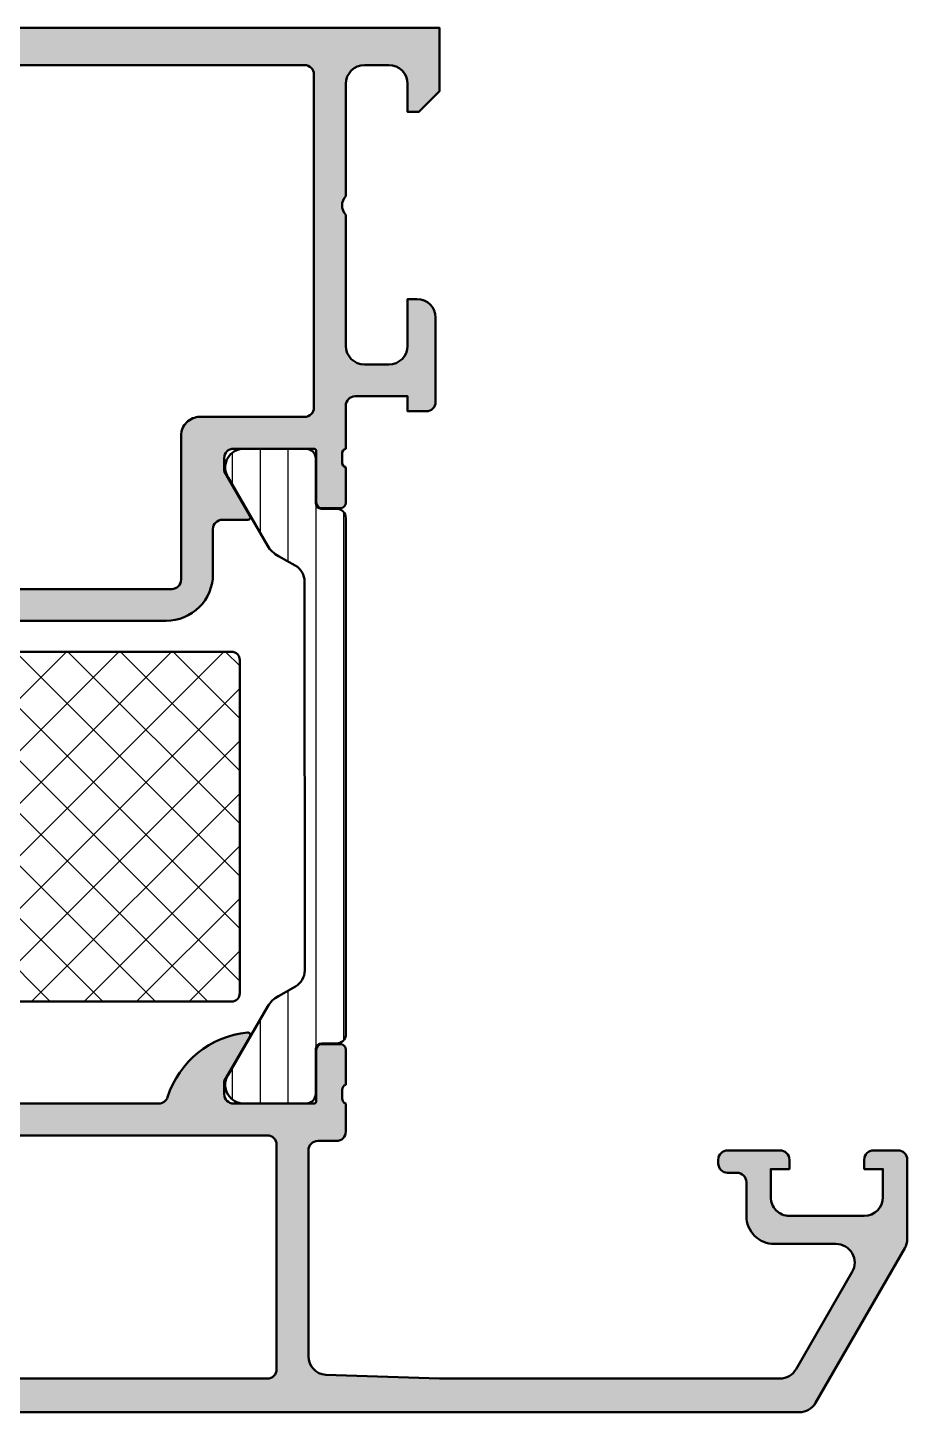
# Model space of a CAD drawing. Extents: x 0 to 94, y 0 to 74.
# Drawn here: x 47 to 94, y 0 to 74 of the extents above; entities that cross this region are included whole.
import ezdxf

# ---------------------------------------------------------------- set-up
doc = ezdxf.new("R2010")
doc.units = 0
for name, color, linetype, lineweight in [('0S-Alu contour', 7, 'Continuous', 50), ('0S-Alu hatch', 252, 'Continuous', 25), ('0S-Plastic contour', 254, 'Continuous', 50), ('0S-Plastic hatch', 253, 'Continuous', 25), ('0S-PT contour', 91, 'Continuous', 50), ('0S-PT hatch', 103, 'Continuous', 25)]:
    doc.layers.add(name, color=color, linetype=linetype, lineweight=lineweight)

# ---------------------------------------------------------------- blocks, each defined once
blk = doc.blocks.new('398350__8EC60E5E_8FFA_4651_8051_01BB90CB2C2F_')
at = {"layer": '0S-Alu hatch'}
h = blk.add_hatch(color=256, dxfattribs=at)
edge = h.paths.add_edge_path()
edge.add_arc((30.50153555934961, 15.00011316553332), 0.5000158147080138, 180.0018121461791, 269.9981878539085)
edge.add_line((30.50151974489151, 14.5000973510754), (31.50151974489182, 14.50011260986434))
edge.add_ellipse((31.50150392951651, 14.00009679473912), major_axis=(-0.5000158153753383, 0), ratio=1, start_angle=180.0000637535141, end_angle=269.9981877488088, ccw=False)
edge.add_line((32.00151974489154, 14.00009735111109), (32.00151974486326, 2.997549133302868))
edge.add_ellipse((31.00150919520864, 2.997565052724848), major_axis=(-1.00001054978133, 0), ratio=1, start_angle=94.0868398723029, end_angle=179.9990878939899, ccw=False)
edge.add_line((31.07277828978482, 2.000097351076192), (25.00151974489555, 1.800093757955664))
edge.add_line((25.00151974489555, 1.800093757955664), (6.812759073612397, 1.800003315008893))
edge.add_ellipse((6.812759453447633, 2.800003315009206), major_axis=(-1.000000000000384, 0), ratio=1, start_angle=30.00000000000051, end_angle=89.9999782370441, ccw=False)
edge.add_line((5.946734049662865, 2.300003315009007), (2.944494040800406, 7.500035546874528))
edge.add_ellipse((3.810519444584759, 8.000035546874502), major_axis=(-0.9999999999999126, 0), ratio=1, start_angle=-89.99999999999898, end_angle=30.000000000001194, ccw=False)
edge.add_line((3.810519444584741, 9.000035546874415), (7.099997656249172, 9.000035546874528))
edge.add_arc((7.113485404161463, 10.48658897996166), 1.486614620124158, 269.4801600747318, 359.8977336858262)
edge.add_line((8.60009765625, 10.48393554687522), (8.59999765624957, 12.3000976562497))
edge.add_ellipse((9.099948828124681, 12.30009765624943), major_axis=(-0.4999511718751126, 0), ratio=1, start_angle=269.9999999999758, end_angle=360, ccw=False)
edge.add_line((9.099948828124894, 12.80004882812454), (9.600037093931858, 12.80004882812466))
edge.add_arc((9.600037093931405, 13.30004882812443), 0.4999999999997727, 270.0000000000521, 360)
edge.add_line((10.10003709393118, 13.30004882812443), (10.10003709393137, 13.50004882812482))
edge.add_arc((9.600037093931604, 13.5000488281247), 0.4999999999997727, 0, 90)
edge.add_line((9.600037093931604, 14.00004882812448), (6.800048828125056, 14.0000488281247))
edge.add_arc((6.800048828124857, 13.5000488281245), 0.500000000000199, 89.9999999999772, 180)
edge.add_line((6.300048828124658, 13.5000488281245), (6.300048828124658, 13.0000488281247))
edge.add_line((6.300048828124658, 13.0000488281247), (7.300048828124545, 13.00004882812459))
edge.add_line((7.300048828124545, 13.00004882812459), (7.300048828124886, 11.50004882812459))
edge.add_ellipse((6.300048828124658, 11.50004882812481), major_axis=(-1.000000000000227, 0), ratio=1, start_angle=89.99999999999511, end_angle=180, ccw=False)
edge.add_line((6.300048828124573, 10.50004882812459), (2.300048828124573, 10.50004882812459))
edge.add_ellipse((2.3000488281248, 11.50004882812442), major_axis=(-0.9999999999998276, 0), ratio=1, start_angle=0, end_angle=89.9999999999871, ccw=False)
edge.add_line((1.300048828124971, 11.50004882812442), (1.300048828124772, 13.00004882812436))
edge.add_line((1.300048828124772, 13.00004882812436), (2.300048828124658, 13.0000488281247))
edge.add_line((2.300048828124658, 13.0000488281247), (2.300048828125028, 13.5000488281247))
edge.add_arc((1.800048828125, 13.50004882812456), 0.5000000000000285, 0, 89.99999999998371)
edge.add_line((1.800048828125142, 14.00004882812459), (0.5000488281245908, 14.00004882812448))
edge.add_arc((0.5000488281243777, 13.50000000000007), 0.5000488281244061, 89.99999999997559, 180)
edge.add_line((-2.84e-14, 13.50000000000007), (0, 9.267998020555751))
edge.add_arc((1.00000000000064, 9.267998020555615), 1.00000000000064, 180, 209.9999999999923)
edge.add_line((0.1339745962155799, 8.76799802055541), (4.907505479042526, 0.5000000000003411))
edge.add_arc((5.77353088282731, 1.000000000000256), 1.000000000000256, 209.9999999999859, 269.9999999999857)
edge.add_line((5.77353088282706, 0), (88.22947808937778, 1.137e-13))
edge.add_arc((88.22947808937774, 1.000000000000063), 0.9999999999999587, 270.0000000000025, 330.0000000000019)
edge.add_line((89.09550349316216, 0.5000000000001136), (93.86903437598922, 8.767998020555751))
edge.add_arc((93.00300897220514, 9.267998020555806), 0.9999999999997157, 329.9999999999869, 360)
edge.add_line((94.00300897220487, 9.267998020555806), (94.00300897220487, 13.5))
edge.add_arc((93.50296014408038, 13.5000000000001), 0.5000488281244913, 0, 90.00000000002115)
edge.add_line((93.50296014408019, 14.00004882812459), (92.20296014407981, 14.00004882812459))
edge.add_arc((92.20296014407992, 13.50004882812453), 0.500000000000057, 90.00000000001303, 180)
edge.add_line((91.70296014407985, 13.50004882812453), (91.70296014408021, 13.0000488281247))
edge.add_line((91.70296014408021, 13.0000488281247), (92.7029601440801, 13.00004882812459))
edge.add_line((92.7029601440801, 13.00004882812459), (92.70296014407987, 11.50004882812448))
edge.add_ellipse((91.70296014408018, 11.50004882812428), major_axis=(-0.9999999999996873, 0), ratio=1, start_angle=90.00000000000898, end_angle=180, ccw=False)
edge.add_line((91.70296014408034, 10.50004882812459), (87.7029601440803, 10.50004882812459))
edge.add_ellipse((87.70296014408014, 11.50004882812475), major_axis=(-1.000000000000159, 0), ratio=1, start_angle=0, end_angle=90.00000000000898, ccw=False)
edge.add_line((86.70296014407998, 11.50004882812476), (86.70296014408032, 13.00004882812459))
edge.add_line((86.70296014408032, 13.00004882812459), (87.70296014408021, 13.0000488281247))
edge.add_line((87.70296014408021, 13.0000488281247), (87.70296014408021, 13.50004882812448))
edge.add_arc((87.20296014407995, 13.50004882812445), 0.5000000000002558, 0, 90.00000000002932)
edge.add_line((87.2029601440797, 14.0000488281247), (84.40297187827335, 14.00004882812448))
edge.add_arc((84.40297187827329, 13.50004882812465), 0.4999999999998295, 89.99999999999349, 180)
edge.add_line((83.90297187827346, 13.50004882812465), (83.90297187827369, 13.300048828125))
edge.add_arc((84.40297187827358, 13.30004882812454), 0.4999999999998864, 180, 269.9999999999479)
edge.add_line((84.40297187827312, 12.80004882812466), (84.90306014407999, 12.80004882812466))
edge.add_ellipse((84.90306014408014, 12.3000976562495), major_axis=(-0.4999511718751534, 0), ratio=1, start_angle=180, end_angle=270.00000000001796, ccw=False)
edge.add_line((85.4030113159553, 12.3000976562495), (85.40291131595485, 10.48393554687504))
edge.add_arc((86.8895235680433, 10.48658897996167), 1.486614620124058, 180.1022663141809, 270.5198399252733)
edge.add_line((86.90301131595572, 9.000035546874642), (90.1924895276201, 9.000035546874415))
edge.add_ellipse((90.19248952762015, 8.00003554687455), major_axis=(-0.9999999999998649, 0), ratio=1, start_angle=150.0000000000021, end_angle=270.00000000000244, ccw=False)
edge.add_line((91.05851493140447, 7.500035546874642), (88.05627492254187, 2.300003315008439))
edge.add_ellipse((87.19024951875457, 2.800003315010496), major_axis=(-1.000000000003498, 0), ratio=1, start_angle=90.00002176293759, end_angle=149.9999999999797, ccw=False)
edge.add_line((87.19024989858949, 1.800003315007074), (69.00169677526446, 1.800093758034222))
edge.add_line((69.00169677526446, 1.800093758034222), (62.93023068236357, 2.000097351076647))
edge.add_ellipse((63.00149977693953, 2.997565052725223), major_axis=(-1.000010549781236, 0), ratio=1, start_angle=0.0009121060101051626, end_angle=85.91316012770938, ccw=False)
edge.add_line((62.00148922728501, 2.997549133304266), (62.00148922731357, 14.00009735107551))
edge.add_ellipse((62.50147379065676, 14.0001127877322), major_axis=(-0.4999845635814881, 0), ratio=1, start_angle=-90.00176896516678, end_angle=0.0017689652212879992, ccw=False)
edge.add_line((62.50148922731343, 14.5000973510754), (63.50148922731364, 14.50011260986457))
edge.add_arc((63.50150466483139, 15.00009717210834), 0.4999845624820872, 269.9982309361538, 360.0000205083468)
edge.add_line((64.00148922731344, 15.0000973510719), (64.00148922731344, 16.50011260986451))
edge.add_ellipse((64.08032567385592, 16.76763320185726), major_axis=(-0.2788950563269146, 0), ratio=1, start_angle=-1.164589374008301, end_angle=73.5801235805967, ccw=False)
edge.add_line((63.80148822731339, 16.77330160985519), (63.80148822731337, 17.22689560985516))
edge.add_ellipse((64.08035632295655, 17.23255626933222), major_axis=(-0.2789255417371577, 0), ratio=1, start_angle=-73.5754054446441, end_angle=1.1628700728869035, ccw=False)
edge.add_line((64.00148922731337, 17.50009960985517), (64.00148922731337, 19.38011060986368))
edge.add_arc((63.70148922731337, 19.38011060986369), 0.3000000000000007, 0, 90)
edge.add_line((63.70148922731337, 19.68011060986369), (62.72151490827058, 19.68011060986369))
edge.add_arc((62.72151490827058, 19.38011060986369), 0.2999999999999971, 90, 180)
edge.add_line((62.42151490827058, 19.38011060986369), (62.42151490827058, 16.6201126098637))
edge.add_ellipse((62.30151490827057, 16.6201126098637), major_axis=(-0.1200000000000116, 0), ratio=1, start_angle=90.00000000001017, end_angle=180, ccw=False)
edge.add_line((62.30151490827059, 16.50011260986369), (58.00148922731335, 16.50011260986368))
edge.add_ellipse((58.00148922731334, 17.00011260986368), major_axis=(-0.4999999999999965, 0), ratio=1, start_angle=0, end_angle=90.00000000000239, ccw=False)
edge.add_line((57.50148922731334, 17.00011260986368), (57.50148922731338, 17.70011260986367))
edge.add_line((57.50148922731338, 17.70011260986367), (58.88298468493572, 20.09293293289127))
edge.add_arc((58.76336944266509, 20.16199282521542), 0.1381197846482735, 329.9999999999891, 455.6225775507785)
edge.add_arc((59.23971246848729, 15.32350374801646), 4.999999999999445, 95.62257755079484, 162.2515836439309)
edge.add_ellipse((54.00148922731343, 17.0001126098643), major_axis=(-0.5000000000006207, 0), ratio=1, start_angle=89.99999999998857, end_angle=162.2515836439184, ccw=False)
edge.add_line((54.00148922731332, 16.50011260986368), (40.00151974489146, 16.50011260986368))
edge.add_ellipse((40.0015197448915, 17.00011260986312), major_axis=(-0.4999999999994387, 0), ratio=1, start_angle=17.74841635606589, end_angle=89.99999999999591, ccw=False)
edge.add_arc((34.76329650371766, 15.3235037480152), 5.000000000000635, 17.74841635607162, 84.37742244920781)
edge.add_arc((35.23963952953974, 20.16199282521538), 0.1381197846482711, 84.37742244921839, 210.0000000000163)
edge.add_line((35.12002428726912, 20.09293293289121), (36.5015197448915, 17.70011260986364))
edge.add_line((36.5015197448915, 17.70011260986364), (36.50151974489147, 17.00011260986368))
edge.add_ellipse((36.00151974489145, 17.0001126098637), major_axis=(-0.5000000000000214, 0), ratio=1, start_angle=90.00000000000239, end_angle=180, ccw=False)
edge.add_line((36.00151974489147, 16.50011260986368), (31.70149406393429, 16.5001126098638))
edge.add_ellipse((31.70149406393428, 16.6201126098638), major_axis=(-0.1199999999999974, 0), ratio=1, start_angle=0, end_angle=90.00000000000341, ccw=False)
edge.add_line((31.58149406393429, 16.6201126098638), (31.58149406393429, 19.38011060986378))
edge.add_arc((31.28149406393427, 19.38011060986379), 0.3000000000000114, 0, 89.99999999999864)
edge.add_line((31.28149406393428, 19.6801106098638), (30.30151974489149, 19.6801106098638))
edge.add_arc((30.30151974489149, 19.3801106098638), 0.3000000000000007, 90.00000000000067, 180)
edge.add_line((30.0015197448915, 19.3801106098638), (30.0015197448915, 17.50009960985527))
edge.add_ellipse((29.92265264924833, 17.23255626933233), major_axis=(-0.2789255417371501, 0), ratio=1, start_angle=178.8371299271148, end_angle=253.5754054446459, ccw=False)
edge.add_line((30.2015207448915, 17.22689560985528), (30.20152074489149, 16.77330160985529))
edge.add_ellipse((29.92268329834845, 16.76763320185691), major_axis=(-0.2788950563274273, 0), ratio=1, start_angle=106.41987641949191, end_angle=181.1645893740988, ccw=False)
edge.add_line((30.0015197448915, 16.5001126098638), (30.00151974489168, 15.00009735107446))
edge = h.paths.add_edge_path()
edge.add_line((33.70150753787439, 2.300112848283106), (33.70150753787439, 14.30010955810667))
edge.add_ellipse((34.20153421790471, 14.30008287807635), major_axis=(-0.5000266807421027, 0), ratio=1, start_angle=270.0030571431366, end_angle=359.99694285675906, ccw=False)
edge.add_line((34.20150753787439, 14.80010955810667), (59.8015014343305, 14.80010955810667))
edge.add_ellipse((59.80149651951133, 14.30013516023428), major_axis=(-0.4999743978965496, 0), ratio=1, start_angle=179.9970660620503, end_angle=269.9994367743692, ccw=False)
edge.add_line((60.30147091675238, 14.30010955810665), (60.30147091675238, 2.300112848283106))
edge.add_ellipse((59.80149651951132, 2.300087246155513), major_axis=(-0.4999743978965637, 0), ratio=1, start_angle=90.00056322563239, end_angle=180.0029339379498, ccw=False)
edge.add_line((59.8015014343305, 1.800112848283106), (34.20150753787439, 1.800112848283106))
edge.add_ellipse((34.20153421790471, 2.300139528313422), major_axis=(-0.5000266807421027, 0), ratio=1, start_angle=0.0030571432409942645, end_angle=89.99694285686343, ccw=False)
at = {"layer": '0S-Alu contour', "color": 7}
for points in [[(35.12002428726912, 20.09293293289121), (36.5015197448915, 17.70011260986364), (36.50151974489147, 17.00011260986368)], [(57.50148922731334, 17.00011260986368), (57.50148922731338, 17.70011260986367), (58.88298468493572, 20.09293293289127)], [(30.0015197448915, 19.3801106098638), (30.0015197448915, 17.50009960985527)], [(31.28149406393428, 19.6801106098638), (30.30151974489149, 19.6801106098638)], [(31.58149406393429, 16.6201126098638), (31.58149406393429, 19.38011060986378)], [(62.42151490827058, 19.38011060986369), (62.42151490827058, 16.6201126098637)], [(63.70148922731337, 19.68011060986369), (62.72151490827058, 19.68011060986369)], [(64.00148922731337, 17.50009960985517), (64.00148922731337, 19.38011060986368)], [(30.2015207448915, 17.22689560985528), (30.20152074489149, 16.77330160985529)], [(63.80148822731339, 16.77330160985519), (63.80148822731337, 17.22689560985516)], [(30.0015197448915, 16.5001126098638), (30.00151974489168, 15.00009735107446)], [(36.00151974489147, 16.50011260986368), (31.70149406393429, 16.5001126098638)], [(54.00148922731332, 16.50011260986368), (40.00151974489146, 16.50011260986368)], [(62.30151490827059, 16.50011260986369), (58.00148922731335, 16.50011260986368)], [(64.00148922731344, 15.0000973510719), (64.00148922731344, 16.50011260986451)], [(34.20150753787439, 14.80010955810667), (59.8015014343305, 14.80010955810667)], [(30.50151974489151, 14.5000973510754), (31.50151974489182, 14.50011260986434)], [(33.70150753787439, 2.300112848283106), (33.70150753787439, 14.30010955810667)], [(60.30147091675238, 14.30010955810665), (60.30147091675238, 2.300112848283106)], [(62.50148922731343, 14.5000973510754), (63.50148922731364, 14.50011260986457)], [(-2.84e-14, 13.50000000000007), (0, 9.267998020555751)], [(1.800048828125142, 14.00004882812459), (0.5000488281245908, 14.00004882812448)], [(1.300048828124971, 11.50004882812442), (1.300048828124772, 13.00004882812436), (2.300048828124658, 13.0000488281247), (2.300048828125028, 13.5000488281247)], [(6.300048828124658, 13.5000488281245), (6.300048828124658, 13.0000488281247), (7.300048828124545, 13.00004882812459), (7.300048828124886, 11.50004882812459)], [(9.600037093931604, 14.00004882812448), (6.800048828125056, 14.0000488281247)], [(10.10003709393118, 13.30004882812443), (10.10003709393137, 13.50004882812482)], [(32.00151974489154, 14.00009735111109), (32.00151974486326, 2.997549133302868)], [(62.00148922728501, 2.997549133304266), (62.00148922731357, 14.00009735107551)], [(83.90297187827346, 13.50004882812465), (83.90297187827369, 13.300048828125)], [(87.2029601440797, 14.0000488281247), (84.40297187827335, 14.00004882812448)], [(86.70296014407998, 11.50004882812476), (86.70296014408032, 13.00004882812459), (87.70296014408021, 13.0000488281247), (87.70296014408021, 13.50004882812448)], [(91.70296014407985, 13.50004882812453), (91.70296014408021, 13.0000488281247), (92.7029601440801, 13.00004882812459), (92.70296014407987, 11.50004882812448)], [(93.50296014408019, 14.00004882812459), (92.20296014407981, 14.00004882812459)], [(94.00300897220487, 9.267998020555806), (94.00300897220487, 13.5)], [(9.099948828124894, 12.80004882812454), (9.600037093931858, 12.80004882812466)], [(84.40297187827312, 12.80004882812466), (84.90306014407999, 12.80004882812466)], [(8.60009765625, 10.48393554687522), (8.59999765624957, 12.3000976562497)], [(85.4030113159553, 12.3000976562495), (85.40291131595485, 10.48393554687504)], [(6.300048828124573, 10.50004882812459), (2.300048828124573, 10.50004882812459)], [(91.70296014408034, 10.50004882812459), (87.7029601440803, 10.50004882812459)], [(3.810519444584741, 9.000035546874415), (7.099997656249172, 9.000035546874528)], [(86.90301131595572, 9.000035546874642), (90.1924895276201, 9.000035546874415)], [(0.1339745962155799, 8.76799802055541), (4.907505479042526, 0.5000000000003411)], [(89.09550349316216, 0.5000000000001136), (93.86903437598922, 8.767998020555751)], [(5.946734049662865, 2.300003315009007), (2.944494040800406, 7.500035546874528)], [(91.05851493140447, 7.500035546874642), (88.05627492254187, 2.300003315008439)], [(31.07277828978482, 2.000097351076192), (25.00151974489555, 1.800093757955664), (6.812759073612397, 1.800003315008893)], [(59.8015014343305, 1.800112848283106), (34.20150753787439, 1.800112848283106)], [(87.19024989858949, 1.800003315007074), (69.00169677526446, 1.800093758034222), (62.93023068236357, 2.000097351076647)], [(5.77353088282706, 0), (88.22947808937778, 1.137e-13)]]:
    blk.add_lwpolyline(points, dxfattribs=at)
for centre, radius, start, end in [((35.23963952953974, 20.16199282521538), 0.1381197846482711, 84.37742244921839, 210.0000000000163), ((34.76329650371766, 15.3235037480152), 5.000000000000635, 17.74841635607162, 84.37742244920781), ((59.23971246848729, 15.32350374801646), 4.999999999999445, 95.62257755079484, 162.2515836439309), ((58.76336944266509, 20.16199282521542), 0.1381197846482735, 329.9999999999891, 95.62257755077854), ((30.30151974489149, 19.3801106098638), 0.3000000000000007, 90.00000000000067, 180), ((31.28149406393427, 19.38011060986379), 0.3000000000000114, 0, 89.99999999999864), ((62.72151490827058, 19.38011060986369), 0.2999999999999971, 90, 180), ((63.70148922731337, 19.38011060986369), 0.3000000000000007, 0, 90), ((30.50153555934961, 15.00011316553332), 0.5000158147080138, 180.0018121461791, 269.9981878539085), ((63.50150466483139, 15.00009717210834), 0.4999845624820872, 269.9982309361538, 2.05083467477e-05), ((0.5000488281243777, 13.50000000000007), 0.5000488281244061, 89.99999999997559, 180), ((1.800048828125, 13.50004882812456), 0.5000000000000285, 0, 89.99999999998371), ((6.800048828124857, 13.5000488281245), 0.500000000000199, 89.9999999999772, 180), ((9.600037093931604, 13.5000488281247), 0.4999999999997727, 0, 90), ((84.40297187827329, 13.50004882812465), 0.4999999999998295, 89.99999999999349, 180), ((87.20296014407995, 13.50004882812445), 0.5000000000002558, 0, 90.00000000002932), ((92.20296014407992, 13.50004882812453), 0.500000000000057, 90.00000000001303, 180), ((93.50296014408038, 13.5000000000001), 0.5000488281244913, 0, 90.00000000002115), ((9.600037093931405, 13.30004882812443), 0.4999999999997727, 270.0000000000521, 0), ((84.40297187827358, 13.30004882812454), 0.4999999999998864, 180, 269.9999999999479), ((7.113485404161463, 10.48658897996166), 1.486614620124158, 269.4801600747318, 359.8977336858262), ((86.8895235680433, 10.48658897996167), 1.486614620124058, 180.1022663141809, 270.5198399252733), ((1.00000000000064, 9.267998020555615), 1.00000000000064, 180, 209.9999999999923), ((93.00300897220514, 9.267998020555806), 0.9999999999997157, 329.9999999999869, 0), ((5.77353088282731, 1.000000000000256), 1.000000000000256, 209.9999999999859, 269.9999999999857), ((88.22947808937774, 1.000000000000063), 0.9999999999999587, 270.0000000000025, 330.0000000000019)]:
    blk.add_arc(centre, radius, start, end, dxfattribs=at)
at = {"layer": '0S-Alu contour', "color": 7, "extrusion": (0, 0, -1)}
for centre, radius, start, end in [((-29.92265264924833, 17.23255626933233), 0.2789255417371501, 106.4245945553541, 181.1628700728853), ((-64.08035632295655, 17.23255626933222), 0.2789255417371577, 358.8371299271131, 73.57540544464416), ((-29.92268329834845, 16.76763320185691), 0.2788950563274273, 178.8354106259012, 253.5801235805081), ((-31.70149406393428, 16.6201126098638), 0.1199999999999974, 269.9999999999966, 0), ((-36.00151974489145, 17.0001126098637), 0.5000000000000214, 180, 269.9999999999976), ((-40.0015197448915, 17.00011260986312), 0.4999999999994387, 270.0000000000041, 342.2515836439341), ((-54.00148922731343, 17.0001126098643), 0.5000000000006207, 197.7484163560817, 270.0000000000114), ((-58.00148922731334, 17.00011260986368), 0.4999999999999965, 269.9999999999976, 0), ((-62.30151490827057, 16.6201126098637), 0.1200000000000116, 180, 269.9999999999898), ((-64.08032567385592, 16.76763320185726), 0.2788950563269146, 286.4198764194033, 1.164589374008351), ((-34.20153421790471, 14.30008287807635), 0.5000266807421027, 0.0030571432409504, 89.99694285686341), ((-59.80149651951133, 14.30013516023428), 0.4999743978965496, 90.00056322563078, 180.0029339379498), ((-31.50150392951651, 14.00009679473912), 0.5000158153753383, 90.0018122511912, 179.9999362464859), ((-62.50147379065676, 14.0001127877322), 0.4999845635814881, 359.9982310347787, 90.00176896516695), ((-9.099948828124681, 12.30009765624943), 0.4999511718751127, 0, 90.00000000002422), ((-84.90306014408014, 12.3000976562495), 0.4999511718751535, 89.99999999998207, 180), ((-2.3000488281248, 11.50004882812442), 0.9999999999998276, 270.000000000013, 0), ((-6.300048828124658, 11.50004882812481), 1.000000000000227, 180, 270.0000000000049), ((-87.70296014408014, 11.50004882812475), 1.000000000000159, 269.999999999991, 0), ((-91.70296014408018, 11.50004882812428), 0.9999999999996873, 180, 269.999999999991), ((-3.810519444584759, 8.000035546874502), 0.9999999999999126, 329.9999999999989, 89.99999999999896), ((-90.19248952762015, 8.00003554687455), 0.9999999999998649, 89.99999999999756, 209.999999999998), ((-31.00150919520864, 2.997565052724848), 1.00001054978133, 180.0009121060101, 265.9131601276971), ((-63.00149977693953, 2.997565052725223), 1.000010549781236, 274.0868398722906, 359.9990878939899), ((-6.812759453447633, 2.800003315009206), 1.000000000000384, 270.0000217629559, 329.9999999999996), ((-34.20153421790471, 2.300139528313422), 0.5000266807421027, 270.0030571431366, 359.996942856759), ((-59.80149651951132, 2.300087246155513), 0.4999743978965637, 179.9970660620502, 269.9994367743676), ((-87.19024951875457, 2.800003315010496), 1.000000000003498, 210.0000000000203, 269.9999782370624)]:
    blk.add_arc(centre, radius, start, end, dxfattribs=at)
blk = doc.blocks.new('371270__B82D1DDC_3B10_4EBF_819F_5D01746B0190_')
at = {"layer": '0S-PT hatch'}
h = blk.add_hatch(dxfattribs=at)
h.set_pattern_fill('ANSI37', color=256, scale=0.625, angle=90, style=0)
h.set_pattern_definition([(135, (0, 0), (-1.403165018917055, -1.403165018917055), []), (225, (0, 0), (1.403165018917055, -1.403165018917055), [])])
edge = h.paths.add_edge_path()
edge.add_line((58.33639243890765, 40.20030876842819), (58.33639243890765, 22.400308768428))
edge.add_ellipse((57.88639243890765, 22.400308768428), major_axis=(-0.4500000000000029, 0), ratio=1, start_angle=90, end_angle=180, ccw=False)
edge.add_line((57.88639243890765, 21.95030876842801), (43.58639243890752, 21.95030876842801))
edge.add_line((43.58639243890752, 21.95030876842801), (41.58639243890746, 21.95030876842801))
edge.add_ellipse((41.58639243890749, 22.20030876842798), major_axis=(-0.2499999999999787, 0), ratio=1, start_angle=0, end_angle=89.99999999999511, ccw=False)
edge.add_line((41.3363924389075, 22.20030876842799), (41.33639243890745, 22.40030876842816))
edge.add_arc((40.98639243890739, 22.40030876842809), 0.3500000000000654, 0, 180)
edge.add_line((40.63639243890732, 22.40030876842809), (40.63639243890743, 22.20030876842809))
edge.add_ellipse((40.38639243890744, 22.20030876842795), major_axis=(-0.2499999999999929, 0), ratio=1, start_angle=90.00000000000807, end_angle=180, ccw=False)
edge.add_line((40.38639243890748, 21.95030876842795), (36.88639243890744, 21.95030876842798))
edge.add_ellipse((36.88639243890744, 22.2003087684279), major_axis=(-0.2499999999999218, 0), ratio=1, start_angle=0, end_angle=89.9999999999983, ccw=False)
edge.add_line((36.63639243890752, 22.20030876842789), (36.63639243890752, 22.40030876842804))
edge.add_arc((36.28639243890749, 22.40030876842801), 0.3500000000000369, 0, 180)
edge.add_line((35.93639243890745, 22.40030876842801), (35.93639243890739, 22.2003087684278))
edge.add_ellipse((35.68639243890746, 22.20030876842788), major_axis=(-0.2499999999999289, 0), ratio=1, start_angle=90.00000000001961, end_angle=180, ccw=False)
edge.add_line((35.68639243890755, 21.95030876842795), (34.52229082370786, 21.95030876842794))
edge.add_ellipse((34.52228899341601, 22.10030193831808), major_axis=(-0.1499931699013048, 0), ratio=1, start_angle=60.00069915178648, end_angle=90.00069915182388, ccw=False)
edge.add_line((34.44729399355009, 21.97040312765319), (32.30741918299911, 23.20606929094584))
edge.add_ellipse((32.78113414422529, 24.02354225125052), major_axis=(-0.944811042123675, 0), ratio=1, start_angle=0.6941442363349779, end_angle=59.90826529751621, ccw=False)
edge.add_line((31.83639243890757, 24.01209604872806), (31.83639243890757, 39.73227779721397))
edge.add_ellipse((32.785854381904, 39.7003087684282), major_axis=(-0.9500000000000277, 0), ratio=1, start_angle=270.000000000006, end_angle=358.0715407249563, ccw=False)
edge.add_line((32.7858543819039, 40.65030876842821), (35.68639243890738, 40.65030876842807))
edge.add_ellipse((35.68639243890737, 40.40030876842805), major_axis=(-0.2500000000000213, 0), ratio=1, start_angle=180, end_angle=269.9999999999984, ccw=False)
edge.add_line((35.93639243890739, 40.40030876842806), (35.93639243890733, 40.20030876842825))
edge.add_arc((36.28639243890737, 40.20030876842817), 0.3500000000000369, 180, 360)
edge.add_line((36.63639243890741, 40.20030876842817), (36.63639243890752, 40.40030876842844))
edge.add_ellipse((36.88639243890739, 40.4003087684283), major_axis=(-0.249999999999865, 0), ratio=1, start_angle=270.0000000000049, end_angle=360, ccw=False)
edge.add_line((36.88639243890737, 40.65030876842816), (40.38639260127554, 40.65030876842813))
edge.add_ellipse((40.38639258774483, 40.40030891726554), major_axis=(-0.2499998511625851, 0), ratio=1, start_angle=180.0000341082305, end_angle=269.9999968989881, ccw=False)
edge.add_line((40.63639243890738, 40.40030906609068), (40.63639243890743, 40.20030876842808))
edge.add_arc((40.98639243890744, 40.20030876842812), 0.3500000000000085, 180, 360)
edge.add_line((41.33639243890745, 40.20030876842812), (41.33639243890733, 40.4003087684281))
edge.add_ellipse((41.58639243890731, 40.40030876842824), major_axis=(-0.2499999999999716, 0), ratio=1, start_angle=270.00000000000324, end_angle=360, ccw=False)
edge.add_line((41.58639243890729, 40.65030876842821), (43.58639243890729, 40.65030876842818))
edge.add_line((43.58639243890729, 40.65030876842818), (57.88639243890765, 40.65030876842818))
edge.add_ellipse((57.88639243890765, 40.20030876842819), major_axis=(-0.4500000000000029, 0), ratio=1, start_angle=180, end_angle=270, ccw=False)
at = {"layer": '0S-PT contour', "color": 7}
for points in [[(32.7858543819039, 40.65030876842821), (35.68639243890738, 40.65030876842807)], [(35.93639243890739, 40.40030876842806), (35.93639243890733, 40.20030876842825)], [(36.63639243890741, 40.20030876842817), (36.63639243890752, 40.40030876842844)], [(36.88639243890737, 40.65030876842816), (40.38639260127554, 40.65030876842813)], [(40.63639243890738, 40.40030906609068), (40.63639243890743, 40.20030876842808)], [(41.33639243890745, 40.20030876842812), (41.33639243890733, 40.4003087684281)], [(41.58639243890729, 40.65030876842821), (43.58639243890729, 40.65030876842818), (57.88639243890765, 40.65030876842818)], [(58.33639243890765, 40.20030876842819), (58.33639243890765, 22.400308768428)], [(31.83639243890757, 24.01209604872806), (31.83639243890757, 39.73227779721397)], [(34.44729399355009, 21.97040312765319), (32.30741918299911, 23.20606929094584)], [(35.93639243890745, 22.40030876842801), (35.93639243890739, 22.2003087684278)], [(36.63639243890752, 22.20030876842789), (36.63639243890752, 22.40030876842804)], [(40.63639243890732, 22.40030876842809), (40.63639243890743, 22.20030876842809)], [(41.3363924389075, 22.20030876842799), (41.33639243890745, 22.40030876842816)], [(35.68639243890755, 21.95030876842795), (34.52229082370786, 21.95030876842794)], [(40.38639243890748, 21.95030876842795), (36.88639243890744, 21.95030876842798)], [(57.88639243890765, 21.95030876842801), (43.58639243890752, 21.95030876842801), (41.58639243890746, 21.95030876842801)]]:
    blk.add_lwpolyline(points, dxfattribs=at)
at = {"layer": '0S-PT contour', "color": 7, "extrusion": (0, 0, -1)}
for centre, radius, start, end in [((-32.785854381904, 39.7003087684282), 0.9500000000000278, 1.928459275043687, 89.999999999994), ((-35.68639243890737, 40.40030876842805), 0.2500000000000213, 90.0000000000016, 180), ((-36.88639243890739, 40.4003087684283), 0.249999999999865, 0, 89.99999999999511), ((-40.38639258774483, 40.40030891726554), 0.2499998511625851, 90.00000310101191, 179.9999658917695), ((-41.58639243890731, 40.40030876842824), 0.2499999999999716, 0, 89.99999999999675), ((-57.88639243890765, 40.20030876842819), 0.4500000000000029, 90, 180), ((-32.78113414422529, 24.02354225125052), 0.944811042123675, 300.0917347024838, 359.305855763665), ((-35.68639243890746, 22.20030876842788), 0.2499999999999289, 180, 269.9999999999804), ((-36.88639243890744, 22.2003087684279), 0.2499999999999218, 270.0000000000017, 0), ((-40.38639243890744, 22.20030876842795), 0.2499999999999929, 180, 269.9999999999919), ((-41.58639243890749, 22.20030876842798), 0.2499999999999787, 270.0000000000049, 0), ((-57.88639243890765, 22.400308768428), 0.4500000000000029, 180, 270), ((-34.52228899341601, 22.10030193831808), 0.1499931699013048, 269.9993008481761, 299.9993008482135)]:
    blk.add_arc(centre, radius, start, end, dxfattribs=at)
at = {"layer": '0S-PT contour', "color": 7}
for centre, radius, start, end in [((36.28639243890737, 40.20030876842817), 0.3500000000000369, 180, 0), ((40.98639243890744, 40.20030876842812), 0.3500000000000085, 180, 0), ((36.28639243890749, 22.40030876842801), 0.3500000000000369, 0, 180), ((40.98639243890739, 22.40030876842809), 0.3500000000000654, 0, 180)]:
    blk.add_arc(centre, radius, start, end, dxfattribs=at)
blk = doc.blocks.new('284151__EFC20892_F7DF_4FA2_B041_AA625ED19246___036BD53E_5CF8_4DA1_AE87_6BDF072D8905_')
at = {"layer": '0S-Plastic hatch'}
h = blk.add_hatch(dxfattribs=at)
h.set_pattern_fill('ANSI31', color=256, scale=0.4680000000000001, angle=45, style=0)
h.set_pattern_definition([(90, (0, 0), (-1.4859, 0), [])])
edge = h.paths.add_edge_path()
edge.add_line((64.00000069308362, 47.79001574904333), (64.00325773502519, 20.21000972908708))
edge.add_ellipse((63.5032604139272, 20.21000705017789), major_axis=(-0.4999973211051626, 0), ratio=1, start_angle=89.99969301797631, end_angle=180.000306982385, ccw=False)
edge.add_line((63.50325773501802, 19.71000972907991), (62.6929264016847, 19.7100097290799))
edge.add_arc((62.69292640168471, 19.41000972907987), 0.3000000000000185, 90.00000000000136, 180)
edge.add_line((62.39292640168469, 19.41000972907987), (62.39325835208171, 17.01001134614358))
edge.add_ellipse((61.88826237464311, 17.01500865372586), major_axis=(-0.5050207028550908, 0), ratio=1, start_angle=89.43242955559953, end_angle=179.4330345179745, ccw=False)
edge.add_line((61.88325973501801, 16.51001272907989), (58.41671823691854, 16.5100127290799))
edge.add_ellipse((58.55902888590987, 17.49983080380275), major_axis=(-0.9999960709244676, 0), ratio=1, start_angle=-32.727016099841194, end_angle=81.8183919481013, ccw=False)
edge.add_line((57.71777623691853, 18.0404657290799), (59.81454417174356, 21.67217482167288))
edge.add_ellipse((61.1135823219347, 20.92217489877426), major_axis=(-1.49999999999999, 0), ratio=1, start_angle=297.9942546357596, end_angle=330.000003400657, ccw=False)
edge.add_line((60.40950778834323, 22.24666689616342), (61.30325673501801, 22.74834572907991))
edge.add_arc((60.80325832631992, 23.61437252352475), 1.000000408698436, 299.9998812007981, 360.0000455150246)
edge.add_line((61.80325873501804, 23.61437331791211), (61.80000169308363, 44.38565374904333))
edge.add_arc((60.80000128438548, 44.38565295459848), 1.000000408698479, 4.55150246153e-05, 60.00011879920036)
edge.add_line((61.29999969308363, 45.25167974904334), (60.40625074640885, 45.75335858195982))
edge.add_ellipse((61.11032528000045, 47.07785057934914), major_axis=(-1.500000000000187, 0), ratio=1, start_angle=29.99999659934531, end_angle=62.00574536423909, ccw=False)
edge.add_line((59.81128712980916, 46.32785065645037), (57.71451919498415, 49.95955974904336))
edge.add_ellipse((58.5557718439755, 50.5001946743205), major_axis=(-0.9999960709244781, 0), ratio=1, start_angle=-81.8183919480993, end_angle=32.727016099839716, ccw=False)
edge.add_line((58.41346119498414, 51.49001274904335), (61.89000269308363, 51.49001274904335))
edge.add_ellipse((61.89000533270872, 50.99001677160475), major_axis=(-0.4999959774455691, 0), ratio=1, start_angle=179.9996975182268, end_angle=270.0003024811883, ccw=False)
edge.add_line((62.39000131014733, 50.99001413197454), (62.38966935975028, 48.59001574904334))
edge.add_arc((62.68966935975029, 48.59001574904334), 0.2999999999999971, 180, 270)
edge.add_line((62.68966935975029, 48.29001574904335), (63.50000069308362, 48.29001574904334))
edge.add_ellipse((63.50000337199276, 47.79001842795248), major_axis=(-0.4999973210980359, 0), ratio=1, start_angle=179.9996930176151, end_angle=270.00030698201965, ccw=False)
at = {"layer": '0S-Plastic contour', "color": 7}
for points in [[(58.41346119498414, 51.49001274904335), (61.89000269308363, 51.49001274904335)], [(62.39000131014733, 50.99001413197454), (62.38966935975028, 48.59001574904334)], [(59.81128712980916, 46.32785065645037), (57.71451919498415, 49.95955974904336)], [(62.68966935975029, 48.29001574904335), (63.50000069308362, 48.29001574904334)], [(64.00000069308362, 47.79001574904333), (64.00325773502519, 20.21000972908708)], [(61.29999969308363, 45.25167974904334), (60.40625074640885, 45.75335858195982)], [(61.80325873501804, 23.61437331791211), (61.80000169308363, 44.38565374904333)], [(60.40950778834323, 22.24666689616342), (61.30325673501801, 22.74834572907991)], [(57.71777623691853, 18.0404657290799), (59.81454417174356, 21.67217482167288)], [(62.39292640168469, 19.41000972907987), (62.39325835208171, 17.01001134614358)], [(63.50325773501802, 19.71000972907991), (62.6929264016847, 19.7100097290799)], [(61.88325973501801, 16.51001272907989), (58.41671823691854, 16.5100127290799)]]:
    blk.add_lwpolyline(points, dxfattribs=at)
at = {"layer": '0S-Plastic contour', "color": 7, "extrusion": (0, 0, -1)}
for centre, radius, start, end in [((-58.5557718439755, 50.5001946743205), 0.9999960709244781, 327.2729839001603, 81.81839194809938), ((-61.89000533270872, 50.99001677160475), 0.4999959774455691, 89.99969751881169, 180.0003024817733), ((-63.50000337199276, 47.79001842795248), 0.4999973210980359, 89.99969301798033, 180.0003069823849), ((-61.11032528000045, 47.07785057934914), 1.500000000000187, 297.9942546357609, 330.0000034006547), ((-61.1135823219347, 20.92217489877426), 1.49999999999999, 29.99999659934296, 62.00574536424039), ((-63.5032604139272, 20.21000705017789), 0.4999973211051626, 179.999693017615, 270.0003069820237), ((-58.55902888590987, 17.49983080380275), 0.9999960709244676, 278.1816080518987, 32.7270160998412), ((-61.88826237464311, 17.01500865372586), 0.5050207028550908, 180.5669654820256, 270.5675704444005)]:
    blk.add_arc(centre, radius, start, end, dxfattribs=at)
at = {"layer": '0S-Plastic contour', "color": 7}
for centre, radius, start, end in [((62.68966935975029, 48.59001574904334), 0.2999999999999971, 180, 270), ((60.80000128438548, 44.38565295459848), 1.000000408698479, 4.55150246153e-05, 60.00011879920036), ((60.80325832631992, 23.61437252352475), 1.000000408698436, 299.9998812007981, 4.55150246153e-05), ((62.69292640168471, 19.41000972907987), 0.3000000000000185, 90.00000000000136, 180)]:
    blk.add_arc(centre, radius, start, end, dxfattribs=at)
blk = doc.blocks.new('398040__3236A2A5_8B37_43F4_B7ED_DE13EB3B801F_')
at = {"layer": '0S-Alu hatch'}
h = blk.add_hatch(color=256, dxfattribs=at)
edge = h.paths.add_edge_path()
edge.add_line((25, 74.00000000000006), (24.99999999999886, 70.60000610351611))
edge.add_line((24.99999999999886, 70.60000610351611), (26.09999847412098, 69.5000000000002))
edge.add_line((26.09999847412098, 69.5000000000002), (26.69999694824196, 69.50000000000017))
edge.add_line((26.69999694824196, 69.50000000000017), (26.69999694824162, 71.00012054488431))
edge.add_ellipse((27.70000246783983, 71.00011502528513), major_axis=(-1.000005519613444, 0), ratio=1, start_angle=270.0003162478584, end_angle=359.99968375205344, ccw=False)
edge.add_line((27.69999694824298, 72.00012054488334), (28.99999237059407, 72.00012054488329))
edge.add_ellipse((29.0000076295107, 71.00012817440376), major_axis=(-0.9999923705959503, 0), ratio=1, start_angle=179.9991257291162, end_angle=270.00087427819267, ccw=False)
edge.add_line((29.99999999999023, 71.0001129156147), (29.9999923706047, 64.99999995296704))
edge.add_ellipse((29.47504479037263, 64.5000076125781), major_axis=(-0.7249567590133342, 0), ratio=1, start_angle=136.3947622149098, end_angle=223.6052377851353, ccw=False)
edge.add_line((29.9999923706051, 64.00001527218957), (30.00004565715756, 56.99999972534709))
edge.add_ellipse((28.99998685942803, 57.00005852307644), major_axis=(-1.000058799458011, 0), ratio=1, start_angle=90.00336866361289, end_angle=179.996631336242, ccw=False)
edge.add_line((29.00004565715651, 55.9999997253469), (27.69999682903213, 55.99999972534741))
edge.add_ellipse((27.70008434571471, 57.00008712281041), major_axis=(-1.000087401292255, 0), ratio=1, start_angle=0.0050070680665044165, end_angle=89.99498610166597, ccw=False)
edge.add_line((26.69999694824128, 56.99999972534889), (26.69999694824165, 59.50001525878909))
edge.add_line((26.69999694824165, 59.50001525878909), (26.19999694823153, 59.50001525878892))
edge.add_arc((26.19997405918515, 58.50003814624466), 0.9999771128062166, 89.9986885242292, 180.0034971356453)
edge.add_line((25.19999694824162, 58.49997711111026), (25.20005798339807, 53.99999972534712))
edge.add_arc((25.70002724277765, 53.99997661371035), 0.4999692599137589, 179.9973514386468, 270.0035228322613)
edge.add_line((25.70005798339855, 53.50000735474162), (26.70005798339776, 53.49999972534721))
edge.add_line((26.70005798339776, 53.49999972534721), (26.70005798339776, 54.29999514771072))
edge.add_line((26.70005798339776, 54.29999514771072), (29.50004565715776, 54.29999514771063))
edge.add_ellipse((29.50004565715781, 53.79999514771077), major_axis=(-0.4999999999998579, 0), ratio=1, start_angle=180, end_angle=270.00000000000614, ccw=False)
edge.add_line((30.00004565715767, 53.79999514771077), (30.00004565715722, 51.50033720962849))
edge.add_ellipse((29.92120921061417, 51.23281661763538), major_axis=(-0.2788950563274364, 0), ratio=1, start_angle=178.8354106259032, end_angle=253.5801235805065, ccw=False)
edge.add_line((30.20004665715722, 51.227148209637), (30.20004665715722, 50.77355420963701))
edge.add_ellipse((29.92117856151405, 50.76789355015995), major_axis=(-0.2789255417371471, 0), ratio=1, start_angle=106.42459455535419, end_angle=181.1628700728881, ccw=False)
edge.add_line((30.00004565715722, 50.50035020963701), (30.00004565715722, 48.6203392096285))
edge.add_arc((30.30004565715722, 48.6203392096285), 0.3000000000000043, 180, 270)
edge.add_line((30.30004565715722, 48.3203392096285), (31.2800199762, 48.3203392096285))
edge.add_arc((31.2800199762, 48.62033920962851), 0.3000000000000043, 269.9999999999993, 360)
edge.add_line((31.5800199762, 48.62033920962851), (31.5800199762, 51.38033720962849))
edge.add_ellipse((31.70001997619959, 51.38033720962848), major_axis=(-0.1199999999995818, 0), ratio=1, start_angle=270.0000000000034, end_angle=360, ccw=False)
edge.add_line((31.70001997619958, 51.50033720962806), (36.00000261852597, 51.50034669530629))
edge.add_ellipse((36.00001293863647, 51.00035701541659), major_axis=(-0.4999896799962082, 0), ratio=1, start_angle=179.9988173780284, end_angle=270.00118262196145, ccw=False)
edge.add_line((36.50000261852618, 51.000346695306), (36.50000261852594, 50.30034974706422))
edge.add_line((36.50000261852594, 50.30034974706422), (35.11175798962006, 47.89582399022782))
edge.add_arc((35.23871903248063, 47.8391402702361), 0.1390401039856604, 155.9408883990604, 266.6087467658954)
edge.add_line((35.23049425670982, 47.70034364354848), (36.6000026185209, 47.70034364354847))
edge.add_ellipse((36.60000261852566, 47.2003436435486), major_axis=(-0.4999999999998721, 0), ratio=1, start_angle=180, end_angle=270.0000000005455, ccw=False)
edge.add_line((37.10000261852554, 47.2003436435486), (37.10000261852613, 44.80003967285248))
edge.add_arc((39.60000261852655, 44.80003967285226), 2.500000000000415, 180, 270.0000000000002)
edge.add_line((39.60000261852655, 42.30003967285184), (54.39988079070974, 42.30003967285217))
edge.add_arc((54.39988079070975, 44.80003967285227), 2.500000000000113, 269.9999999999998, 360)
edge.add_line((56.89988079070985, 44.80003967285227), (56.89988079070985, 47.20034364354874))
edge.add_ellipse((57.39988079070901, 47.20034364354864), major_axis=(-0.4999999999991545, 0), ratio=1, start_angle=269.9999999994178, end_angle=360, ccw=False)
edge.add_line((57.39988079071409, 47.7003436435478), (58.7693891525264, 47.7003436435478))
edge.add_arc((58.76116437675515, 47.83914027023588), 0.1390401039861504, 273.3912532342744, 384.0591116010899)
edge.add_line((58.88812541961602, 47.89582399022814), (57.49988079070977, 50.30034974706323))
edge.add_line((57.49988079070977, 50.30034974706323), (57.49988079070999, 51.00034669530562))
edge.add_ellipse((57.99987047059977, 51.00035701541654), major_axis=(-0.4999896799962792, 0), ratio=1, start_angle=-90.00118262192979, end_angle=0.0011826219716795094, ccw=False)
edge.add_line((57.99988079070999, 51.50034669530631), (62.29994720928402, 51.50033720944346))
edge.add_ellipse((62.29994720928402, 51.3803855764555), major_axis=(-0.1199516329879557, 0), ratio=1, start_angle=180, end_angle=270.0000000000034, ccw=False)
edge.add_line((62.41989884227198, 51.3803855764555), (62.41989884227199, 48.62038757645551))
edge.add_arc((62.719898842272, 48.62038757645551), 0.3000000000000078, 180, 269.9999999999986)
edge.add_line((62.71989884227199, 48.3203875764555), (63.69987316131478, 48.32038757645549))
edge.add_arc((63.69987316131478, 48.62038757645549), 0.3000000000000043, 270, 360)
edge.add_line((63.99987316131479, 48.62038757645549), (63.99987316131478, 50.50039857646401))
edge.add_ellipse((64.07874025695797, 50.76794191698696), major_axis=(-0.2789255417371639, 0), ratio=1, start_angle=-1.1628700728853119, end_angle=73.57540544464138, ccw=False)
edge.add_line((63.79987216131478, 50.77360257646401), (63.79987216131478, 51.22719657646401))
edge.add_ellipse((64.07870960785783, 51.23286498446236), major_axis=(-0.2788950563274373, 0), ratio=1, start_angle=-73.58012358050922, end_angle=1.1645893740924862, ccw=False)
edge.add_line((63.99987316131479, 51.50038557645548), (63.99987316131558, 53.79999514771061))
edge.add_ellipse((64.49987316131569, 53.79999514771063), major_axis=(-0.5000000000001066, 0), ratio=1, start_angle=270, end_angle=360, ccw=False)
edge.add_line((64.49987316131569, 54.29999514771075), (67.29986083507504, 54.29999514771083))
edge.add_line((67.29986083507504, 54.29999514771083), (67.29986083507504, 53.49999972534721))
edge.add_line((67.29986083507504, 53.49999972534721), (68.29986083507502, 53.5000073547416))
edge.add_arc((68.29989157569551, 53.99997661371003), 0.4999692599134721, 269.9964771677879, 360.0026485613531)
edge.add_line((68.79986083507481, 53.99999972534704), (68.79992187023105, 58.49999972534697))
edge.add_arc((67.7998343996619, 58.49991225477817), 1.000087474394374, 0.0050112559646679, 89.99498874390596)
edge.add_line((67.79992187023106, 59.49999972534732), (67.29992187023106, 59.49999972534732))
edge.add_line((67.29992187023106, 59.49999972534732), (67.29992187023095, 56.99999972534754))
edge.add_ellipse((66.29983447275778, 57.00008712280994), major_axis=(-1.00008740129199, 0), ratio=1, start_angle=90.00501389832527, end_angle=179.994992931788, ccw=False)
edge.add_line((66.2999219894402, 55.99999972534721), (64.99987316131569, 55.99999972534743))
edge.add_ellipse((64.99993195904449, 57.00005852307647), major_axis=(-1.000058799457517, 0), ratio=1, start_angle=0.0033686637580103707, end_angle=89.99663133636858, ccw=False)
edge.add_line((63.99987316131547, 56.99999972534545), (63.99987316131547, 63.99999972534732))
edge.add_ellipse((64.524712501634, 64.49999972534732), major_axis=(-0.7248836686986376, 0), ratio=1, start_angle=-43.61157673630407, end_angle=43.611576736303675, ccw=False)
edge.add_line((63.99987316131547, 64.99999972534732), (63.99987316131557, 71.00043483925441))
edge.add_ellipse((64.99992797000323, 71.00038766035021), major_axis=(-1.000054809800521, 0), ratio=1, start_angle=270.0031401344282, end_angle=359.997296995918, ccw=False)
edge.add_line((64.99987316131464, 72.00044246864883), (66.29992198944036, 72.00044246864857))
edge.add_ellipse((66.29983554382459, 71.00035614156445), major_axis=(-1.000086330820219, 0), ratio=1, start_angle=180.0053828449331, end_angle=269.99504745860844, ccw=False)
edge.add_line((67.29992187023127, 71.00045009804218), (67.29992187023095, 69.49999257278972))
edge.add_line((67.29992187023095, 69.49999257278972), (67.89989745616924, 69.49999257278992))
edge.add_line((67.89989745616924, 69.49999257278992), (68.99987304687907, 70.59996792030886))
edge.add_line((68.99987304687907, 70.59996792030886), (68.99987304687923, 74.0000000000004))
edge.add_line((68.99987304687923, 74.0000000000004), (25, 74.00000000000006))
edge = h.paths.add_edge_path()
edge.add_ellipse((32.19999542259547, 71.5000030517582), major_axis=(-0.5000000002325466, 0), ratio=1, start_angle=269.99825147215273, end_angle=360, ccw=False)
edge.add_line((32.20001068137947, 72.00000305175791), (61.79985790252658, 72.00000305175814))
edge.add_ellipse((61.79985516165863, 71.50000031089019), major_axis=(-0.500002740875468, 0), ratio=1, start_angle=180.0003140784808, end_angle=269.9996859213895, ccw=False)
edge.add_line((62.29985790252658, 71.500003051757), (62.29985790252635, 53.7003497470638))
edge.add_ellipse((61.79985790252619, 53.7003497470638), major_axis=(-0.5000000000001706, 0), ratio=1, start_angle=90.00000000000648, end_angle=180, ccw=False)
edge.add_line((61.79985790252624, 53.20034974706363), (56.1998853683466, 53.2003497470642))
edge.add_arc((56.19988332118277, 52.20035179422814), 0.9999979528381494, 89.99988270591233, 180.0001172937092)
edge.add_line((55.19988536834671, 52.20034974707091), (55.199862480163, 44.49999694824272))
edge.add_ellipse((54.69985174797944, 44.50003819936847), major_axis=(-0.5000107338851818, 0), ratio=1, start_angle=90.00210403669212, end_angle=179.99527307066, ccw=False)
edge.add_line((54.69987010955754, 44.00002746582043), (39.30001329967854, 44.00002746582054))
edge.add_ellipse((39.30003166125675, 44.50003819936847), major_axis=(-0.5000107338850684, 0), ratio=1, start_angle=0.004726929340108654, end_angle=89.99789596329572, ccw=False)
edge.add_line((38.8000209290733, 44.49999694824272), (38.79999804088948, 52.2003497470704))
edge.add_arc((37.80000008805326, 52.20035179422763), 0.99999795283832, 359.9998827062908, 450.0001172940974)
edge.add_line((37.79999804088925, 53.20034974706385), (32.19999542236258, 53.20034974706385))
edge.add_ellipse((32.19999542236269, 53.70034974706374), major_axis=(-0.4999999999998864, 0), ratio=1, start_angle=0, end_angle=89.99999999998698, ccw=False)
edge.add_line((31.6999954223628, 53.70034974706374), (31.69999542236292, 71.5000030517582))
at = {"layer": '0S-Alu contour', "color": 7}
for points in [[(25, 74.00000000000006), (24.99999999999886, 70.60000610351611), (26.09999847412098, 69.5000000000002), (26.69999694824196, 69.50000000000017), (26.69999694824162, 71.00012054488431)], [(67.29992187023127, 71.00045009804218), (67.29992187023095, 69.49999257278972), (67.89989745616924, 69.49999257278992), (68.99987304687907, 70.59996792030886), (68.99987304687923, 74.0000000000004), (25, 74.00000000000006)], [(27.69999694824298, 72.00012054488334), (28.99999237059407, 72.00012054488329)], [(32.20001068137947, 72.00000305175791), (61.79985790252658, 72.00000305175814)], [(64.99987316131464, 72.00044246864883), (66.29992198944036, 72.00044246864857)], [(31.6999954223628, 53.70034974706374), (31.69999542236292, 71.5000030517582)], [(62.29985790252658, 71.500003051757), (62.29985790252635, 53.7003497470638)], [(29.99999999999023, 71.0001129156147), (29.9999923706047, 64.99999995296704)], [(63.99987316131547, 64.99999972534732), (63.99987316131557, 71.00043483925441)], [(29.9999923706051, 64.00001527218957), (30.00004565715756, 56.99999972534709)], [(63.99987316131547, 56.99999972534545), (63.99987316131547, 63.99999972534732)], [(26.69999694824128, 56.99999972534889), (26.69999694824165, 59.50001525878909), (26.19999694823153, 59.50001525878892)], [(67.79992187023106, 59.49999972534732), (67.29992187023106, 59.49999972534732), (67.29992187023095, 56.99999972534754)], [(25.19999694824162, 58.49997711111026), (25.20005798339807, 53.99999972534712)], [(68.79986083507481, 53.99999972534704), (68.79992187023105, 58.49999972534697)], [(29.00004565715651, 55.9999997253469), (27.69999682903213, 55.99999972534741)], [(66.2999219894402, 55.99999972534721), (64.99987316131569, 55.99999972534743)], [(25.70005798339855, 53.50000735474162), (26.70005798339776, 53.49999972534721), (26.70005798339776, 54.29999514771072), (29.50004565715776, 54.29999514771063)], [(64.49987316131569, 54.29999514771075), (67.29986083507504, 54.29999514771083), (67.29986083507504, 53.49999972534721), (68.29986083507502, 53.5000073547416)], [(30.00004565715767, 53.79999514771077), (30.00004565715722, 51.50033720962849)], [(63.99987316131479, 51.50038557645548), (63.99987316131558, 53.79999514771061)], [(37.79999804088925, 53.20034974706385), (32.19999542236258, 53.20034974706385)], [(61.79985790252624, 53.20034974706363), (56.1998853683466, 53.2003497470642)], [(38.8000209290733, 44.49999694824272), (38.79999804088948, 52.2003497470704)], [(55.19988536834671, 52.20034974707091), (55.199862480163, 44.49999694824272)], [(30.20004665715722, 51.227148209637), (30.20004665715722, 50.77355420963701)], [(31.5800199762, 48.62033920962851), (31.5800199762, 51.38033720962849)], [(31.70001997619958, 51.50033720962806), (36.00000261852597, 51.50034669530629)], [(57.99988079070999, 51.50034669530631), (62.29994720928402, 51.50033720944346)], [(62.41989884227198, 51.3803855764555), (62.41989884227199, 48.62038757645551)], [(63.79987216131478, 50.77360257646401), (63.79987216131478, 51.22719657646401)], [(30.00004565715722, 50.50035020963701), (30.00004565715722, 48.6203392096285)], [(36.50000261852618, 51.000346695306), (36.50000261852594, 50.30034974706422), (35.11175798962006, 47.89582399022782)], [(58.88812541961602, 47.89582399022814), (57.49988079070977, 50.30034974706323), (57.49988079070999, 51.00034669530562)], [(63.99987316131479, 48.62038757645549), (63.99987316131478, 50.50039857646401)], [(30.30004565715722, 48.3203392096285), (31.2800199762, 48.3203392096285)], [(62.71989884227199, 48.3203875764555), (63.69987316131478, 48.32038757645549)], [(35.23049425670982, 47.70034364354848), (36.6000026185209, 47.70034364354847)], [(57.39988079071409, 47.7003436435478), (58.7693891525264, 47.7003436435478)], [(37.10000261852554, 47.2003436435486), (37.10000261852613, 44.80003967285248)], [(56.89988079070985, 44.80003967285227), (56.89988079070985, 47.20034364354874)], [(54.69987010955754, 44.00002746582043), (39.30001329967854, 44.00002746582054)], [(39.60000261852655, 42.30003967285184), (54.39988079070974, 42.30003967285217)]]:
    blk.add_lwpolyline(points, dxfattribs=at)
at = {"layer": '0S-Alu contour', "color": 7, "extrusion": (0, 0, -1)}
for centre, radius, start, end in [((-27.70000246783983, 71.00011502528513), 1.000005519613444, 0.0003162479465275, 89.9996837521416), ((-29.0000076295107, 71.00012817440376), 0.9999923705959503, 89.99912572180733, 180.0008742708838), ((-32.19999542259547, 71.5000030517582), 0.5000000002325466, 0, 90.00174852784727), ((-61.79985516165863, 71.50000031089019), 0.500002740875468, 90.00031407861044, 179.9996859215192), ((-64.99992797000323, 71.00038766035021), 1.000054809800521, 0.0027030040819815, 89.9968598655718), ((-66.29983554382459, 71.00035614156445), 1.000086330820219, 90.00495254139155, 179.9946171550669), ((-29.47504479037263, 64.5000076125781), 0.7249567590133342, 136.3947622148647, 223.6052377850902), ((-64.524712501634, 64.49999972534732), 0.7248836686986376, 316.3884232636963, 43.6115767363041), ((-27.70008434571471, 57.00008712281041), 1.000087401292255, 270.005013898334, 359.9949929319335), ((-28.99998685942803, 57.00005852307644), 1.000058799458011, 180.003368663758, 269.9966313363871), ((-64.99993195904449, 57.00005852307647), 1.000058799457517, 270.0033686636314, 359.996631336242), ((-66.29983447275778, 57.00008712280994), 1.00008740129199, 180.0050070682121, 269.9949861016747), ((-29.50004565715781, 53.79999514771077), 0.4999999999998579, 89.99999999999388, 180), ((-64.49987316131569, 53.79999514771063), 0.5000000000001066, 0, 90), ((-32.19999542236269, 53.70034974706374), 0.4999999999998864, 270.000000000013, 0), ((-61.79985790252619, 53.7003497470638), 0.5000000000001706, 180, 269.9999999999935), ((-29.92120921061417, 51.23281661763538), 0.2788950563274364, 106.4198764194935, 181.1645893740969), ((-31.70001997619959, 51.38033720962848), 0.1199999999995818, 0, 89.99999999999662), ((-36.00001293863647, 51.00035701541659), 0.4999896799962082, 89.99881737803852, 180.0011826219717), ((-57.99987047059977, 51.00035701541654), 0.4999896799962792, 359.9988173780283, 90.00118262192973), ((-62.29994720928402, 51.3803855764555), 0.1199516329879557, 89.99999999999662, 180), ((-64.07870960785783, 51.23286498446236), 0.2788950563274373, 358.8354106259075, 73.58012358050927), ((-29.92117856151405, 50.76789355015995), 0.2789255417371471, 178.8371299271119, 253.5754054446458), ((-64.07874025695797, 50.76794191698696), 0.2789255417371639, 286.4245945553586, 1.162870072885284), ((-36.60000261852566, 47.2003436435486), 0.4999999999998721, 89.99999999945447, 180), ((-57.39988079070901, 47.20034364354864), 0.4999999999991545, 0, 90.00000000058216), ((-39.30003166125675, 44.50003819936847), 0.5000107338850684, 270.0021040367043, 359.9952730706599), ((-54.69985174797944, 44.50003819936847), 0.5000107338851818, 180.0047269293401, 269.9978959633079)]:
    blk.add_arc(centre, radius, start, end, dxfattribs=at)
at = {"layer": '0S-Alu contour', "color": 7}
for centre, radius, start, end in [((26.19997405918515, 58.50003814624466), 0.9999771128062166, 89.9986885242292, 180.0034971356453), ((67.7998343996619, 58.49991225477817), 1.000087474394374, 0.0050112559646679, 89.99498874390596), ((25.70002724277765, 53.99997661371035), 0.4999692599137589, 179.9973514386468, 270.0035228322613), ((68.29989157569551, 53.99997661371003), 0.4999692599134721, 269.9964771677879, 0.0026485613531484), ((37.80000008805326, 52.20035179422763), 0.99999795283832, 359.9998827062908, 90.00011729409745), ((56.19988332118277, 52.20035179422814), 0.9999979528381494, 89.99988270591233, 180.0001172937092), ((30.30004565715722, 48.6203392096285), 0.3000000000000043, 180, 270), ((31.2800199762, 48.62033920962851), 0.3000000000000043, 269.9999999999993, 0), ((62.719898842272, 48.62038757645551), 0.3000000000000078, 180, 269.9999999999986), ((63.69987316131478, 48.62038757645549), 0.3000000000000043, 270, 0), ((35.23871903248063, 47.8391402702361), 0.1390401039856604, 155.9408883990604, 266.6087467658954), ((58.76116437675515, 47.83914027023588), 0.1390401039861504, 273.3912532342744, 24.05911160108992), ((39.60000261852655, 44.80003967285226), 2.500000000000415, 180, 270.0000000000002), ((54.39988079070975, 44.80003967285227), 2.500000000000113, 269.9999999999998, 0)]:
    blk.add_arc(centre, radius, start, end, dxfattribs=at)
blk = doc.blocks.new('371270__3FE5ED8D_51E1_4DC7_8B08_16F782594D6A_')
at = {"layer": '0S-Alu contour', "color": 7}
for name in ['398040__3236A2A5_8B37_43F4_B7ED_DE13EB3B801F_', '398350__8EC60E5E_8FFA_4651_8051_01BB90CB2C2F_']:
    blk.add_blockref(name, (0, 0), dxfattribs=at)
at = {"layer": '0S-Plastic contour', "color": 7}
blk.add_blockref('284151__EFC20892_F7DF_4FA2_B041_AA625ED19246___036BD53E_5CF8_4DA1_AE87_6BDF072D8905_', (0, 0), dxfattribs=at)
at = {"layer": '0S-PT contour', "color": 7}
blk.add_blockref('371270__B82D1DDC_3B10_4EBF_819F_5D01746B0190_', (0, 0), dxfattribs=at)

msp = doc.modelspace()

# ---------------------------------------------------------------- block references
at = {"layer": '0S-Alu contour', "color": 7}
msp.add_blockref('371270__3FE5ED8D_51E1_4DC7_8B08_16F782594D6A_', (0, 0), dxfattribs=at)

doc.saveas('drawing.dxf')
